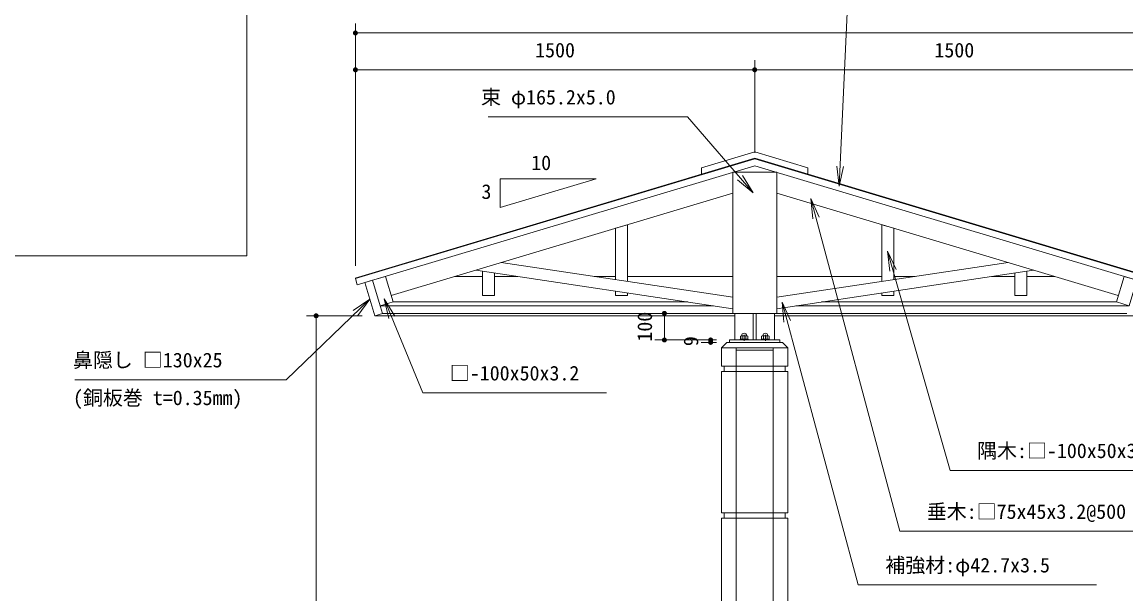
# Model space of a CAD drawing. Units: millimetres at full size, sheet at 1:30. Extents: x -600 to 13200, y -450 to 9360.
# Drawn here: x 6972 to 11119, y 3862 to 6011 of the extents above; entities that cross this region are included whole.
import ezdxf
from ezdxf.enums import TextEntityAlignment as Align

# ---------------------------------------------------------------- set-up
doc = ezdxf.new("R2010")
doc.units = ezdxf.units.MM
doc.header["$LTSCALE"] = 30
for name, color, linetype, lineweight in [('D-STR', 1, 'Continuous', 13), ('D-STR-DIM', 7, 'Continuous', 13), ('D-STR-HTXT', 7, 'Continuous', 13), ('D-STR-TXT', 7, 'Continuous', 13)]:
    doc.layers.add(name, color=color, linetype=linetype, lineweight=lineweight)
doc.styles.add('ＭＳ ゴシック', font='')
doc.styles.get('ＭＳ ゴシック').set_extended_font_data('MS Gothic')

# ---------------------------------------------------------------- blocks, each defined once
blk = doc.blocks.new('filled_dot')
at = {"color": 0, "linetype": 'Continuous', "lineweight": -2, "const_width": 1.25}
blk.add_lwpolyline([(-0.625, 0, 1), (0.625, 0, 1)], format="xyb", close=True, dxfattribs=at)
blk = doc.blocks.new('open_arrow')
at = {"color": 0, "linetype": 'Continuous', "lineweight": -2}
blk.add_lwpolyline([(7.5, 1.25), (0, 0), (7.5, -1.25)], dxfattribs=at)

msp = doc.modelspace()

# ---------------------------------------------------------------- linework, layer by layer
at = {"layer": 'D-STR'}
for p, q in [((9524.35, 5463.2), (9724.35, 5523.2)), ((9924.35, 5463.2), (9724.35, 5523.2)), ((8223.78, 5049.02), (9724.35, 5499.19)), ((8224.35, 5047.1), (9724.35, 5497.1)), ((11224.92, 5049.02), (9724.35, 5499.19)), ((11224.35, 5047.1), (9724.35, 5497.1)), ((8231.53, 5023.16), (9724.35, 5471)), ((9524.35, 5463.2), (9524.35, 5439.19)), ((9641.75, 5446.22), (9806.95, 5446.22)), ((9641.75, 4916.26), (9641.75, 5446.22)), ((11217.17, 5023.16), (9724.35, 5471)), ((9806.95, 4916.26), (9806.95, 5446.22)), ((9924.35, 5463.2), (9924.35, 5439.19)), ((8768.24, 5422.23), (9128.24, 5422.23)), ((8768.24, 5314.23), (9128.24, 5422.23)), ((8768.24, 5422.23), (8768.24, 5314.23)), ((8358.45, 4982.93), (9641.75, 5367.92)), ((11090.25, 4982.93), (9806.95, 5367.92)), ((9641.75, 4976.94), (8772.35, 5107.1)), ((9806.95, 4976.94), (10676.35, 5107.1)), ((9641.75, 4933.76), (8676.35, 5078.3)), ((9806.95, 4933.76), (10772.35, 5078.3)), ((8224.35, 5047.1), (8231.53, 5023.16)), ((8701.85, 5054.77), (8597.9, 5054.77)), ((8833.53, 5054.77), (8746.85, 5054.77)), ((9201.85, 5054.77), (9121.92, 5054.77)), ((9641.75, 5054.77), (9246.85, 5054.77)), ((10201.85, 5054.77), (9806.95, 5054.77)), ((10326.78, 5054.77), (10246.85, 5054.77)), ((10701.85, 5054.77), (10615.17, 5054.77)), ((10850.8, 5054.77), (10746.85, 5054.77)), ((8317.74, 4944.62), (9569.27, 4944.62)), ((9473.3, 4958.98), (8365.63, 4958.98)), ((11130.96, 4944.62), (9879.43, 4944.62)), ((9975.4, 4958.98), (11083.07, 4958.98)), ((9649.35, 4907.26), (8297.62, 4907.26)), ((8326.36, 4915.88), (9641.75, 4915.88)), ((9806.95, 4916.26), (9641.75, 4916.26)), ((9649.35, 4816.26), (9649.35, 4916.26)), ((9799.35, 4816.26), (9799.35, 4916.26)), ((11151.08, 4907.26), (9799.35, 4907.26)), ((9806.95, 4915.88), (11122.34, 4915.88)), ((9699.35, 4819.46), (9669.35, 4819.46)), ((9669.35, 4819.46), (9669.35, 4816.26)), ((9699.35, 4816.26), (9669.35, 4816.26)), ((9670.49, 4831.16), (9672.95, 4832.46)), ((9670.49, 4819.46), (9670.49, 4831.16)), ((9695.75, 4832.46), (9672.95, 4832.46)), ((9677.42, 4819.46), (9677.42, 4831.16)), ((9684.35, 4813.66), (9684.35, 4835.06)), ((9691.28, 4819.46), (9691.28, 4831.16)), ((9698.21, 4831.16), (9695.75, 4832.46)), ((9698.21, 4819.46), (9698.21, 4831.16)), ((9699.35, 4819.46), (9699.35, 4816.26)), ((9749.35, 4819.46), (9779.35, 4819.46)), ((9749.35, 4819.46), (9749.35, 4816.26)), ((9749.35, 4816.26), (9779.35, 4816.26)), ((9750.49, 4831.16), (9752.95, 4832.46)), ((9750.49, 4819.46), (9750.49, 4831.16)), ((9752.95, 4832.46), (9775.75, 4832.46)), ((9757.42, 4819.46), (9757.42, 4831.16)), ((9764.35, 4813.66), (9764.35, 4835.06)), ((9771.28, 4819.46), (9771.28, 4831.16)), ((9778.21, 4831.16), (9775.75, 4832.46)), ((9778.21, 4819.46), (9778.21, 4831.16)), ((9779.35, 4819.46), (9779.35, 4816.26)), ((9849.35, 4787.26), (9599.35, 4787.26)), ((9654.45, 4787.26), (9654.45, 2293.26)), ((9794.25, 4778.26), (9654.45, 4778.26)), ((9794.25, 4787.26), (9794.25, 2293.26)), ((9599.35, 4697.26), (9599.35, 4167.26)), ((9609.35, 4717.26), (9839.35, 4717.26)), ((9839.35, 4697.26), (9609.35, 4697.26)), ((9849.35, 4167.26), (9849.35, 4697.26)), ((9599.35, 4147.26), (9599.35, 3617.26)), ((9609.35, 4167.26), (9839.35, 4167.26)), ((9839.35, 4147.26), (9609.35, 4147.26)), ((9849.35, 3617.26), (9849.35, 4147.26))]:
    msp.add_line(p, q, dxfattribs=at)
for points in [[(6316.04, 8132.21), (7816.04, 8132.21), (7816.04, 5132.21), (6316.04, 5132.21)], [(9246.85, 5036.06), (9246.85, 5249.45), (9201.85, 5235.95), (9201.85, 5042.8)], [(10201.85, 5036.06), (10201.85, 5249.45), (10246.85, 5235.95), (10246.85, 5042.8)], [(8701.85, 5074.48), (8701.85, 4982.93), (8746.85, 4982.93), (8746.85, 5067.74)], [(10746.85, 5074.48), (10746.85, 4982.93), (10701.85, 4982.93), (10701.85, 5067.74)], [(9201.85, 4999.62), (9201.85, 4982.93), (9246.85, 4982.93), (9246.85, 4992.89)], [(10246.85, 4999.62), (10246.85, 4982.93), (10201.85, 4982.93), (10201.85, 4992.89)], [(9849.35, 4717.26), (9849.35, 4787.26), (9829.35, 4807.26), (9619.35, 4807.26), (9599.35, 4787.26), (9599.35, 4717.26)], [(9599.35, 4697.26), (9609.35, 4697.26), (9609.35, 4717.26), (9599.35, 4717.26)], [(9849.35, 4697.26), (9839.35, 4697.26), (9839.35, 4717.26), (9849.35, 4717.26)], [(9599.35, 4147.26), (9609.35, 4147.26), (9609.35, 4167.26), (9599.35, 4167.26)], [(9849.35, 4147.26), (9839.35, 4147.26), (9839.35, 4167.26), (9849.35, 4167.26)]]:
    msp.add_lwpolyline(points, dxfattribs=at)
for points in [[(8297.62, 4907.26), (8326.36, 4915.88), (8289, 5040.4), (8260.27, 5031.78)], [(8317.74, 4944.62), (8365.63, 4958.98), (8336.89, 5054.77), (8289, 5040.4)], [(11130.96, 4944.62), (11083.07, 4958.98), (11111.81, 5054.77), (11159.7, 5040.4)], [(9730.35, 4816.26), (9730.35, 4916.26), (9718.35, 4916.26), (9718.35, 4816.26)], [(9629.35, 4807.26), (9819.35, 4807.26), (9819.35, 4816.26), (9629.35, 4816.26)]]:
    msp.add_lwpolyline(points, close=True, dxfattribs=at)
for centre, radius, start, end in [((9673.96, 4827.59), 4.98, 45.90122, 78.32053), ((9684.36, 4832.46), 9.38, 0, 180), ((9684.35, 4813.35), 19.11, 68.74529, 111.25471), ((9694.74, 4827.59), 4.98, 101.67947, 134.09878), ((9764.34, 4832.46), 9.38, 0, 180), ((9753.96, 4827.59), 4.98, 45.90122, 78.32053), ((9764.35, 4813.35), 19.11, 68.74529, 111.25471), ((9774.74, 4827.59), 4.98, 101.67947, 134.09878)]:
    msp.add_arc(centre, radius, start, end, dxfattribs=at)
at = {"layer": 'D-STR-DIM'}
for p, q in [((8224.35, 5095.1), (8224.35, 6005.88)), ((8224.35, 5969.88), (11224.35, 5969.88)), ((8224.35, 5095.1), (8224.35, 5867.36)), ((9724.35, 5519), (9724.35, 5867.36)), ((9724.35, 5519), (9724.35, 5867.36)), ((8224.35, 5831.36), (9724.35, 5831.36)), ((9724.35, 5831.36), (11224.35, 5831.36)), ((8249.62, 4907.26), (8040.76, 4907.26)), ((8076.76, 4907.26), (8076.76, 2607.26)), ((9593.75, 4916.26), (9349.28, 4916.26)), ((9385.28, 4916.26), (9385.28, 4816.26)), ((9581.35, 4816.26), (9349.28, 4816.26)), ((9581.35, 4816.26), (9523.03, 4816.26)), ((9559.03, 4816.26), (9559.03, 4807.26)), ((9581.35, 4807.26), (9523.03, 4807.26))]:
    msp.add_line(p, q, dxfattribs=at)
at = {"layer": 'D-STR-HTXT'}
for points in [[(10042, 5394.12), (10090.91, 6454.27), (10165.91, 6454.27), (11514.09, 6454.27)], [(9718.65, 5368.96), (9471.36, 5654.48), (9396.36, 5654.48), (8722.88, 5654.48)], [(9935.69, 5347.52), (10269.23, 4097.45), (10344.23, 4097.45), (11308.95, 4097.45)], [(10223.2, 5149.97), (10458.18, 4325.88), (10533.18, 4325.88), (11397.39, 4325.88)], [(8278.95, 4969.52), (7963.92, 4666.69), (7888.92, 4666.69), (7169.76, 4666.69)], [(8332.71, 4970.9), (8477.46, 4617.46), (8552.46, 4617.46), (9168.07, 4617.46)], [(9826.97, 4958.57), (10113.4, 3896.11), (10188.4, 3896.11), (11008.07, 3896.11)]]:
    msp.add_lwpolyline(points, dxfattribs=at)

# ---------------------------------------------------------------- block references
at = {"layer": 'D-STR-DIM', "xscale": 7.5, "yscale": 7.5}
for p in [(8224.35, 5969.88), (8224.35, 5831.36), (9724.35, 5831.36)]:
    msp.add_blockref('filled_dot', p, dxfattribs=at)
for p, rotation in [((9724.35, 5831.36), 180), ((8076.76, 4907.26), 270), ((9385.28, 4916.26), 270), ((9385.28, 4816.26), 90), ((9559.03, 4816.26), 270), ((9559.03, 4807.26), 90)]:
    msp.add_blockref('filled_dot', p, dxfattribs=dict(at, rotation=rotation))
at = {"layer": 'D-STR-HTXT', "xscale": 10, "yscale": 10}
for p, rotation in [((9718.65, 5368.96), 130.9), ((10042, 5394.12), 87.4), ((9935.69, 5347.52), 284.9), ((10223.2, 5149.97), 285.9), ((8278.95, 4969.52), 223.9), ((8332.71, 4970.9), 292.3), ((9826.97, 4958.57), 285.1)]:
    msp.add_blockref('open_arrow', p, dxfattribs=dict(at, rotation=rotation))

# ---------------------------------------------------------------- texts
at = {"layer": 'D-STR-DIM', "style": 'ＭＳ ゴシック'}
for p in [(8974.35, 5933), (10474.35, 5933)]:
    msp.add_text('1500', height=54.99, dxfattribs=at).set_placement(p, align=Align.TOP_CENTER)
for s, p in [('100', (9283.64, 4866.26)), ('9', (9457.39, 4811.76))]:
    msp.add_text(s, height=54.99, rotation=90, dxfattribs=at).set_placement(p, align=Align.TOP_CENTER)
at = {"layer": 'D-STR-HTXT', "style": 'ＭＳ ゴシック'}
for s, p in [('束 φ165.2x5.0', (8696.25, 5756.11)), ('鼻隠し □130x25', (7163.35, 4768.32)), ('□-100x50x3.2', (8579.09, 4719.09)), ('(銅板巻 t=0.35mm)', (7163.35, 4626.51)), ('隅木:□-100x50x3.2', (10559.81, 4427.51)), ('垂木:□75x45x3.2@500', (10370.86, 4199.08)), ('補強材:φ42.7x3.5', (10215.03, 3997.74))]:
    msp.add_text(s, height=54.99, dxfattribs=at).set_placement(p, align=Align.TOP_LEFT)
at = {"layer": 'D-STR-TXT', "style": 'ＭＳ ゴシック'}
for s, p in [('10', (8884.85, 5509.64)), ('3', (8697.89, 5401.3))]:
    msp.add_text(s, height=54.99, dxfattribs=at).set_placement(p, align=Align.TOP_LEFT)

doc.saveas('drawing.dxf')
